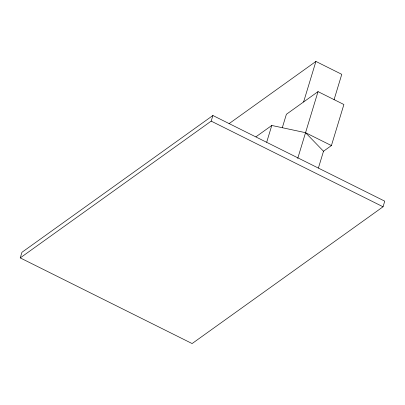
<?xml version="1.0" encoding="UTF-8"?>
<svg xmlns="http://www.w3.org/2000/svg" width="405" height="405" viewBox="0 0 405 405"><rect width="100%" height="100%" fill="white"/><g stroke="black" fill="none" stroke-linecap="round" stroke-linejoin="round"><path stroke-width="0.61" d="M20.25 257.899L21.956 252.29L212.893 115.506L384.75 201.169L383.044 206.778L192.107 343.561L20.25 257.899L211.187 121.12L212.893 115.506M266.692 142.206L271.78 125.464L305.552 132.688L331.417 145.577L343.891 104.515L318.026 91.626L286.381 114.296L282.346 127.58M303.603 101.959L315.915 61.438L341.774 74.328L334.059 99.731M297.741 158.401L318.026 91.626M318.416 167.989L323.504 151.242L331.417 145.577M229.098 123.631L315.915 61.438M255.955 136.799L271.78 125.464M211.187 121.12L383.044 206.778M305.552 132.688L323.504 151.242"/></g></svg>
